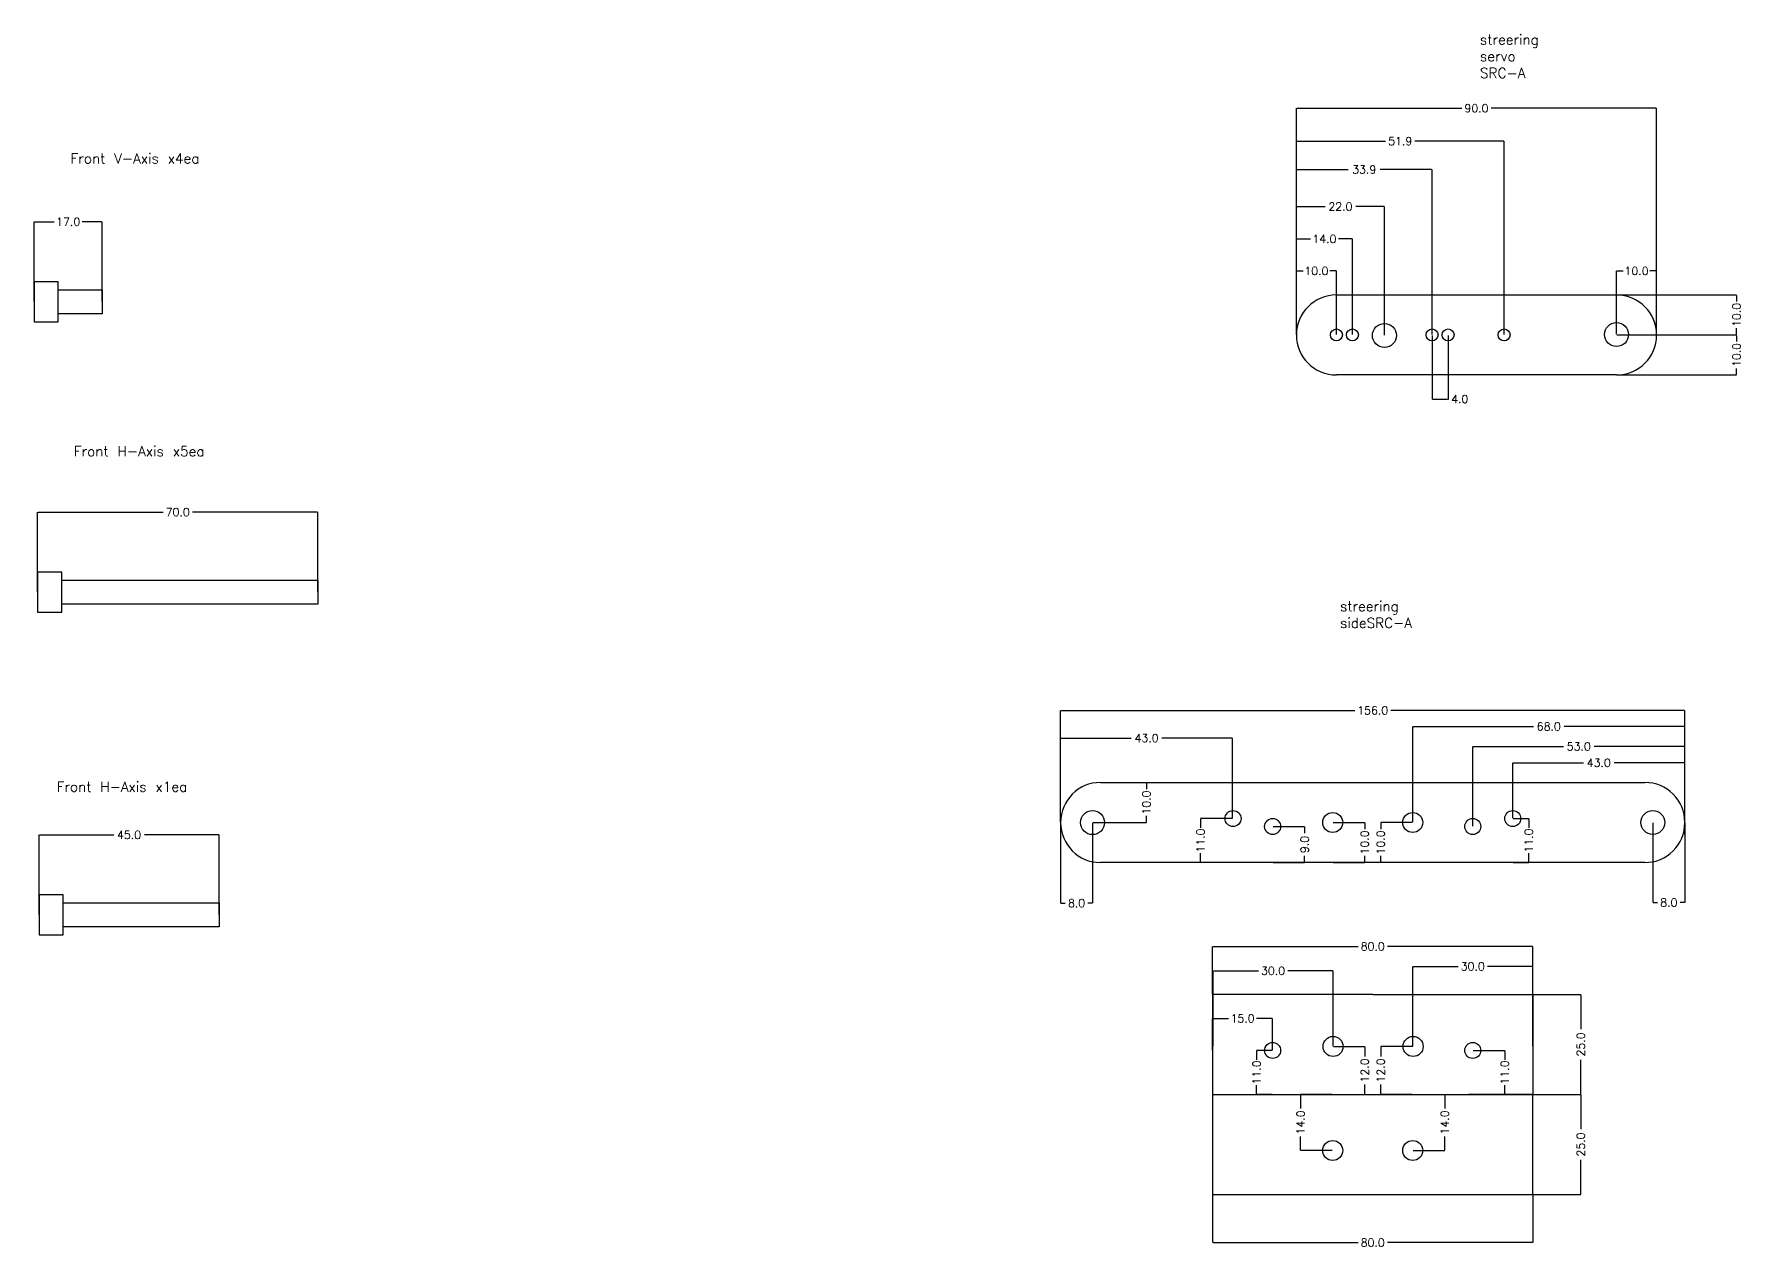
# Model space of a CAD drawing. Header units: millimetres. Extents: x -530 to 204, y -33 to 514.
# Drawn here: x -530.1 to -103.4, y 210.6 to 513.8 of the extents above; entities that cross this region are included whole.
import ezdxf

# ---------------------------------------------------------------- set-up
doc = ezdxf.new("R2010")
doc.units = ezdxf.units.MM
doc.layers.add('DIMENSION', color=3, linetype='Continuous', lineweight=25)
doc.styles.get("Standard").update_dxf_attribs({"font": 'txt.shx'})
doc.dimstyles.get("Standard").update_dxf_attribs({"dimscale": 100, "dimtxt": 2, "dimasz": 0.1, "dimexe": 0, "dimexo": 0.1, "dimgap": 1, "dimtad": 0, "dimtoh": 1, "dimdec": 1, "dimzin": 0, "dimdsep": 46, "dimtxsty": 'Standard', "dimcen": 2.5, "dimdle": 0.1, "dimclrt": 2, "dimadec": 0, "dimazin": 0, "dimtfac": 1, "dimtdec": 4, "dimtofl": 0, "dimtmove": 0, "dimatfit": 3, "dimfxl": 1, "dimtolj": 1, "dimtzin": 0, "dimarcsym": 0})

# ---------------------------------------------------------------- blocks, each defined once
blk = doc.blocks.new('*D63')
at = {"layer": 'Defpoints', "color": 0}
for p in [(-117.61, 344.85), (-273.61, 316.85), (-117.61, 316.85)]:
    blk.add_point(p, dxfattribs=at)
at = {"layer": 'DIMENSION', "color": 0, "lineweight": -2}
for p, q in [((-273.61, 316.95), (-273.61, 344.85)), ((-273.51, 344.85), (-200.11, 344.85)), ((-117.71, 344.85), (-191.11, 344.85)), ((-117.61, 316.95), (-117.61, 344.85))]:
    blk.add_line(p, q, dxfattribs=at)
at = {"layer": 'DIMENSION', "color": 0}
for points in [[(-273.51, 344.86), (-273.51, 344.83), (-273.61, 344.85)], [(-117.71, 344.83), (-117.71, 344.86), (-117.61, 344.85)]]:
    blk.add_solid(points, dxfattribs=at)
at = {"layer": 'DIMENSION', "color": 2, "insert": (-195.61, 344.85), "char_height": 2, "attachment_point": 5}
blk.add_mtext('\\A1;156.0', dxfattribs=at)
blk = doc.blocks.new('*D67')
at = {"layer": 'Defpoints', "color": 0}
for p in [(-205.61, 316.85), (-205.61, 306.85), (-197.61, 306.85)]:
    blk.add_point(p, dxfattribs=at)
at = {"layer": 'DIMENSION', "color": 0, "lineweight": -2}
for p, q in [((-205.51, 316.85), (-197.61, 316.85)), ((-197.61, 316.75), (-197.61, 315.18)), ((-197.61, 306.95), (-197.61, 308.51)), ((-205.51, 306.85), (-197.61, 306.85))]:
    blk.add_line(p, q, dxfattribs=at)
at = {"layer": 'DIMENSION', "color": 0}
for points in [[(-197.59, 316.75), (-197.62, 316.75), (-197.61, 316.85)], [(-197.62, 306.95), (-197.59, 306.95), (-197.61, 306.85)]]:
    blk.add_solid(points, dxfattribs=at)
at = {"layer": 'DIMENSION', "color": 2, "insert": (-197.61, 311.85), "char_height": 2, "attachment_point": 5, "rotation": 90}
blk.add_mtext('\\A1;10.0', dxfattribs=at)
blk = doc.blocks.new('*D70')
at = {"layer": 'Defpoints', "color": 0}
for p in [(-185.61, 316.85), (-193.61, 306.85), (-185.61, 306.85)]:
    blk.add_point(p, dxfattribs=at)
at = {"layer": 'DIMENSION', "color": 0, "lineweight": -2}
for p, q in [((-185.71, 316.85), (-193.61, 316.85)), ((-193.61, 316.75), (-193.61, 315.18)), ((-193.61, 306.95), (-193.61, 308.51)), ((-185.71, 306.85), (-193.61, 306.85))]:
    blk.add_line(p, q, dxfattribs=at)
at = {"layer": 'DIMENSION', "color": 0}
for points in [[(-193.59, 316.75), (-193.62, 316.75), (-193.61, 316.85)], [(-193.62, 306.95), (-193.59, 306.95), (-193.61, 306.85)]]:
    blk.add_solid(points, dxfattribs=at)
at = {"layer": 'DIMENSION', "color": 2, "insert": (-193.61, 311.85), "char_height": 2, "attachment_point": 5, "rotation": 90}
blk.add_mtext('\\A1;10.0', dxfattribs=at)
blk = doc.blocks.new('*D73')
at = {"layer": 'Defpoints', "color": 0}
for p in [(-220.61, 315.85), (-220.61, 306.85), (-212.61, 306.85)]:
    blk.add_point(p, dxfattribs=at)
at = {"layer": 'DIMENSION', "color": 0, "lineweight": -2}
for p, q in [((-220.51, 315.85), (-212.61, 315.85)), ((-212.61, 315.75), (-212.61, 314.18)), ((-212.61, 306.95), (-212.61, 308.51)), ((-220.51, 306.85), (-212.61, 306.85))]:
    blk.add_line(p, q, dxfattribs=at)
at = {"layer": 'DIMENSION', "color": 0}
for points in [[(-212.59, 315.75), (-212.62, 315.75), (-212.61, 315.85)], [(-212.62, 306.95), (-212.59, 306.95), (-212.61, 306.85)]]:
    blk.add_solid(points, dxfattribs=at)
at = {"layer": 'DIMENSION', "color": 2, "insert": (-212.61, 311.35), "char_height": 2, "attachment_point": 5, "rotation": 90}
blk.add_mtext('\\A1;9.0', dxfattribs=at)
blk = doc.blocks.new('*D76')
at = {"layer": 'Defpoints', "color": 0}
for p in [(-230.51, 317.84), (-238.61, 306.85), (-230.61, 306.85)]:
    blk.add_point(p, dxfattribs=at)
at = {"layer": 'DIMENSION', "color": 0, "lineweight": -2}
for p, q in [((-230.61, 317.84), (-238.61, 317.84)), ((-238.61, 317.74), (-238.61, 315.51)), ((-238.61, 306.95), (-238.61, 309.17)), ((-230.71, 306.85), (-238.61, 306.85))]:
    blk.add_line(p, q, dxfattribs=at)
at = {"layer": 'DIMENSION', "color": 0}
for points in [[(-238.59, 317.74), (-238.62, 317.74), (-238.61, 317.84)], [(-238.62, 306.95), (-238.59, 306.95), (-238.61, 306.85)]]:
    blk.add_solid(points, dxfattribs=at)
at = {"layer": 'DIMENSION', "color": 2, "insert": (-238.61, 312.34), "char_height": 2, "attachment_point": 5, "rotation": 90}
blk.add_mtext('\\A1;11.0', dxfattribs=at)
blk = doc.blocks.new('*D79')
at = {"layer": 'Defpoints', "color": 0}
for p in [(-273.61, 316.7), (-265.61, 316.82), (-273.61, 296.7)]:
    blk.add_point(p, dxfattribs=at)
at = {"layer": 'DIMENSION', "color": 0, "lineweight": -2}
for p, q in [((-273.61, 316.6), (-273.61, 296.7)), ((-265.61, 316.72), (-265.61, 296.7)), ((-273.51, 296.7), (-272.44, 296.7)), ((-265.71, 296.7), (-266.77, 296.7))]:
    blk.add_line(p, q, dxfattribs=at)
at = {"layer": 'DIMENSION', "color": 0}
for points in [[(-273.51, 296.72), (-273.51, 296.69), (-273.61, 296.7)], [(-265.71, 296.69), (-265.71, 296.72), (-265.61, 296.7)]]:
    blk.add_solid(points, dxfattribs=at)
at = {"layer": 'DIMENSION', "color": 2, "insert": (-269.61, 296.7), "char_height": 2, "attachment_point": 5}
blk.add_mtext('\\A1;8.0', dxfattribs=at)
blk = doc.blocks.new('*D80')
at = {"layer": 'Defpoints', "color": 0}
for p in [(-256.14, 326.85), (-252.14, 326.85), (-265.61, 316.82)]:
    blk.add_point(p, dxfattribs=at)
at = {"layer": 'DIMENSION', "color": 0, "lineweight": -2}
for p, q in [((-256.04, 326.85), (-252.14, 326.85)), ((-252.14, 326.75), (-252.14, 325.17)), ((-265.51, 316.82), (-252.14, 316.82)), ((-252.14, 316.92), (-252.14, 318.5))]:
    blk.add_line(p, q, dxfattribs=at)
at = {"layer": 'DIMENSION', "color": 0}
for points in [[(-252.12, 326.75), (-252.15, 326.75), (-252.14, 326.85)], [(-252.15, 316.92), (-252.12, 316.92), (-252.14, 316.82)]]:
    blk.add_solid(points, dxfattribs=at)
at = {"layer": 'DIMENSION', "color": 2, "insert": (-252.14, 321.83), "char_height": 2, "attachment_point": 5, "rotation": 90}
blk.add_mtext('\\A1;10.0', dxfattribs=at)
blk = doc.blocks.new('*D83')
at = {"layer": 'Defpoints', "color": 0}
for p in [(-273.61, 337.94), (-273.61, 317.94), (-230.61, 317.84)]:
    blk.add_point(p, dxfattribs=at)
at = {"layer": 'DIMENSION', "color": 0, "lineweight": -2}
for p, q in [((-273.61, 318.04), (-273.61, 337.94)), ((-273.51, 337.94), (-255.94, 337.94)), ((-230.71, 337.94), (-248.27, 337.94)), ((-230.61, 317.94), (-230.61, 337.94))]:
    blk.add_line(p, q, dxfattribs=at)
at = {"layer": 'DIMENSION', "color": 0}
for points in [[(-273.51, 337.95), (-273.51, 337.92), (-273.61, 337.94)], [(-230.71, 337.92), (-230.71, 337.95), (-230.61, 337.94)]]:
    blk.add_solid(points, dxfattribs=at)
at = {"layer": 'DIMENSION', "color": 2, "insert": (-252.11, 337.94), "char_height": 2, "attachment_point": 5}
blk.add_mtext('\\A1;43.0', dxfattribs=at)
blk = doc.blocks.new('*D86')
at = {"layer": 'Defpoints', "color": 0}
for p in [(-185.51, 260.89), (-193.61, 248.89), (-185.61, 248.89)]:
    blk.add_point(p, dxfattribs=at)
at = {"layer": 'DIMENSION', "color": 0, "lineweight": -2}
for p, q in [((-185.61, 260.89), (-193.61, 260.89)), ((-193.61, 260.79), (-193.61, 258.39)), ((-193.61, 248.99), (-193.61, 251.39)), ((-185.71, 248.89), (-193.61, 248.89))]:
    blk.add_line(p, q, dxfattribs=at)
at = {"layer": 'DIMENSION', "color": 0}
for points in [[(-193.59, 260.79), (-193.62, 260.79), (-193.61, 260.89)], [(-193.62, 248.99), (-193.59, 248.99), (-193.61, 248.89)]]:
    blk.add_solid(points, dxfattribs=at)
at = {"layer": 'DIMENSION', "color": 2, "insert": (-193.61, 254.89), "char_height": 2, "attachment_point": 5, "rotation": 90}
blk.add_mtext('\\A1;12.0', dxfattribs=at)
blk = doc.blocks.new('*D89')
at = {"layer": 'Defpoints', "color": 0}
for p in [(-205.51, 260.89), (-205.61, 248.89), (-197.61, 248.89)]:
    blk.add_point(p, dxfattribs=at)
at = {"layer": 'DIMENSION', "color": 0, "lineweight": -2}
for p, q in [((-205.41, 260.89), (-197.61, 260.89)), ((-197.61, 260.79), (-197.61, 258.39)), ((-205.51, 248.89), (-197.61, 248.89)), ((-197.61, 248.99), (-197.61, 251.39))]:
    blk.add_line(p, q, dxfattribs=at)
at = {"layer": 'DIMENSION', "color": 0}
for points in [[(-197.59, 260.79), (-197.62, 260.79), (-197.61, 260.89)], [(-197.62, 248.99), (-197.59, 248.99), (-197.61, 248.89)]]:
    blk.add_solid(points, dxfattribs=at)
at = {"layer": 'DIMENSION', "color": 2, "insert": (-197.61, 254.89), "char_height": 2, "attachment_point": 5, "rotation": 90}
blk.add_mtext('\\A1;12.0', dxfattribs=at)
blk = doc.blocks.new('*D92')
at = {"layer": 'Defpoints', "color": 0}
for p in [(-220.61, 259.89), (-224.61, 248.89), (-220.61, 248.89)]:
    blk.add_point(p, dxfattribs=at)
at = {"layer": 'DIMENSION', "color": 0, "lineweight": -2}
for p, q in [((-220.71, 259.89), (-224.61, 259.89)), ((-224.61, 259.79), (-224.61, 257.55)), ((-224.61, 248.99), (-224.61, 251.22)), ((-220.71, 248.89), (-224.61, 248.89))]:
    blk.add_line(p, q, dxfattribs=at)
at = {"layer": 'DIMENSION', "color": 0}
for points in [[(-224.59, 259.79), (-224.62, 259.79), (-224.61, 259.89)], [(-224.62, 248.99), (-224.59, 248.99), (-224.61, 248.89)]]:
    blk.add_solid(points, dxfattribs=at)
at = {"layer": 'DIMENSION', "color": 2, "insert": (-224.61, 254.39), "char_height": 2, "attachment_point": 5, "rotation": 90}
blk.add_mtext('\\A1;11.0', dxfattribs=at)
blk = doc.blocks.new('*D102')
at = {"layer": 'Defpoints', "color": 0}
for p in [(-170.61, 259.89), (-170.61, 248.89), (-162.61, 248.89)]:
    blk.add_point(p, dxfattribs=at)
at = {"layer": 'DIMENSION', "color": 0, "lineweight": -2}
for p, q in [((-170.51, 259.89), (-162.61, 259.89)), ((-162.61, 259.79), (-162.61, 257.55)), ((-170.51, 248.89), (-162.61, 248.89)), ((-162.61, 248.99), (-162.61, 251.22))]:
    blk.add_line(p, q, dxfattribs=at)
at = {"layer": 'DIMENSION', "color": 0}
for points in [[(-162.59, 259.79), (-162.62, 259.79), (-162.61, 259.89)], [(-162.62, 248.99), (-162.59, 248.99), (-162.61, 248.89)]]:
    blk.add_solid(points, dxfattribs=at)
at = {"layer": 'DIMENSION', "color": 2, "insert": (-162.61, 254.39), "char_height": 2, "attachment_point": 5, "rotation": 90}
blk.add_mtext('\\A1;11.0', dxfattribs=at)
blk = doc.blocks.new('*D105')
at = {"layer": 'Defpoints', "color": 0}
for p in [(-185.61, 248.89), (-177.61, 248.89), (-185.61, 234.89)]:
    blk.add_point(p, dxfattribs=at)
at = {"layer": 'DIMENSION', "color": 0, "lineweight": -2}
for p, q in [((-185.51, 248.89), (-177.61, 248.89)), ((-177.61, 248.79), (-177.61, 245.39)), ((-185.51, 234.89), (-177.61, 234.89)), ((-177.61, 234.99), (-177.61, 238.39))]:
    blk.add_line(p, q, dxfattribs=at)
at = {"layer": 'DIMENSION', "color": 0}
for points in [[(-177.59, 248.79), (-177.62, 248.79), (-177.61, 248.89)], [(-177.62, 234.99), (-177.59, 234.99), (-177.61, 234.89)]]:
    blk.add_solid(points, dxfattribs=at)
at = {"layer": 'DIMENSION', "color": 2, "insert": (-177.61, 241.89), "char_height": 2, "attachment_point": 5, "rotation": 90}
blk.add_mtext('\\A1;14.0', dxfattribs=at)
blk = doc.blocks.new('*D108')
at = {"layer": 'Defpoints', "color": 0}
for p in [(-213.61, 248.89), (-205.61, 248.89), (-205.61, 234.89)]:
    blk.add_point(p, dxfattribs=at)
at = {"layer": 'DIMENSION', "color": 0, "lineweight": -2}
for p, q in [((-205.71, 248.89), (-213.61, 248.89)), ((-213.61, 248.79), (-213.61, 245.39)), ((-213.61, 234.99), (-213.61, 238.39)), ((-205.71, 234.89), (-213.61, 234.89))]:
    blk.add_line(p, q, dxfattribs=at)
at = {"layer": 'DIMENSION', "color": 0}
for points in [[(-213.59, 248.79), (-213.62, 248.79), (-213.61, 248.89)], [(-213.62, 234.99), (-213.59, 234.99), (-213.61, 234.89)]]:
    blk.add_solid(points, dxfattribs=at)
at = {"layer": 'DIMENSION', "color": 2, "insert": (-213.61, 241.89), "char_height": 2, "attachment_point": 5, "rotation": 90}
blk.add_mtext('\\A1;14.0', dxfattribs=at)
blk = doc.blocks.new('*D111')
at = {"layer": 'Defpoints', "color": 0}
for p in [(-155.61, 273.89), (-143.61, 273.89), (-155.61, 248.89)]:
    blk.add_point(p, dxfattribs=at)
at = {"layer": 'DIMENSION', "color": 0, "lineweight": -2}
for p, q in [((-155.51, 273.89), (-143.61, 273.89)), ((-143.61, 273.79), (-143.61, 265.22)), ((-143.61, 248.99), (-143.61, 257.55)), ((-155.51, 248.89), (-143.61, 248.89))]:
    blk.add_line(p, q, dxfattribs=at)
at = {"layer": 'DIMENSION', "color": 0}
for points in [[(-143.59, 273.79), (-143.62, 273.79), (-143.61, 273.89)], [(-143.62, 248.99), (-143.59, 248.99), (-143.61, 248.89)]]:
    blk.add_solid(points, dxfattribs=at)
at = {"layer": 'DIMENSION', "color": 2, "insert": (-143.61, 261.39), "char_height": 2, "attachment_point": 5, "rotation": 90}
blk.add_mtext('\\A1;25.0', dxfattribs=at)
blk = doc.blocks.new('*D114')
at = {"layer": 'Defpoints', "color": 0}
for p in [(-155.61, 285.89), (-235.61, 273.89), (-155.61, 273.89)]:
    blk.add_point(p, dxfattribs=at)
at = {"layer": 'DIMENSION', "color": 0, "lineweight": -2}
for p, q in [((-235.61, 273.99), (-235.61, 285.89)), ((-235.51, 285.89), (-199.27, 285.89)), ((-155.71, 285.89), (-191.94, 285.89)), ((-155.61, 273.99), (-155.61, 285.89))]:
    blk.add_line(p, q, dxfattribs=at)
at = {"layer": 'DIMENSION', "color": 0}
for points in [[(-235.51, 285.9), (-235.51, 285.87), (-235.61, 285.89)], [(-155.71, 285.87), (-155.71, 285.9), (-155.61, 285.89)]]:
    blk.add_solid(points, dxfattribs=at)
at = {"layer": 'DIMENSION', "color": 2, "insert": (-195.61, 285.89), "char_height": 2, "attachment_point": 5}
blk.add_mtext('\\A1;80.0', dxfattribs=at)
blk = doc.blocks.new('*D117')
at = {"layer": 'Defpoints', "color": 0}
for p in [(-155.61, 248.89), (-155.61, 223.89), (-143.61, 223.89)]:
    blk.add_point(p, dxfattribs=at)
at = {"layer": 'DIMENSION', "color": 0, "lineweight": -2}
for p, q in [((-155.51, 248.89), (-143.61, 248.89)), ((-143.61, 248.79), (-143.61, 240.22)), ((-143.61, 223.99), (-143.61, 232.55)), ((-155.51, 223.89), (-143.61, 223.89))]:
    blk.add_line(p, q, dxfattribs=at)
at = {"layer": 'DIMENSION', "color": 0}
for points in [[(-143.59, 248.79), (-143.62, 248.79), (-143.61, 248.89)], [(-143.62, 223.99), (-143.59, 223.99), (-143.61, 223.89)]]:
    blk.add_solid(points, dxfattribs=at)
at = {"layer": 'DIMENSION', "color": 2, "insert": (-143.61, 236.39), "char_height": 2, "attachment_point": 5, "rotation": 90}
blk.add_mtext('\\A1;25.0', dxfattribs=at)
blk = doc.blocks.new('*D120')
at = {"layer": 'Defpoints', "color": 0}
for p in [(-235.61, 223.89), (-155.61, 223.89), (-235.61, 211.89)]:
    blk.add_point(p, dxfattribs=at)
at = {"layer": 'DIMENSION', "color": 0, "lineweight": -2}
for p, q in [((-235.61, 223.79), (-235.61, 211.89)), ((-155.61, 223.79), (-155.61, 211.89)), ((-235.51, 211.89), (-199.27, 211.89)), ((-155.71, 211.89), (-191.94, 211.89))]:
    blk.add_line(p, q, dxfattribs=at)
at = {"layer": 'DIMENSION', "color": 0}
for points in [[(-235.51, 211.9), (-235.51, 211.87), (-235.61, 211.89)], [(-155.71, 211.87), (-155.71, 211.9), (-155.61, 211.89)]]:
    blk.add_solid(points, dxfattribs=at)
at = {"layer": 'DIMENSION', "color": 2, "insert": (-195.61, 211.89), "char_height": 2, "attachment_point": 5}
blk.add_mtext('\\A1;80.0', dxfattribs=at)
blk = doc.blocks.new('*D126')
at = {"layer": 'Defpoints', "color": 0}
for p in [(-235.61, 267.89), (-235.61, 259.89), (-220.61, 259.89)]:
    blk.add_point(p, dxfattribs=at)
at = {"layer": 'DIMENSION', "color": 0, "lineweight": -2}
for p, q in [((-235.61, 259.99), (-235.61, 267.89)), ((-235.51, 267.89), (-231.61, 267.89)), ((-220.71, 267.89), (-224.61, 267.89)), ((-220.61, 259.99), (-220.61, 267.89))]:
    blk.add_line(p, q, dxfattribs=at)
at = {"layer": 'DIMENSION', "color": 0}
for points in [[(-235.51, 267.9), (-235.51, 267.87), (-235.61, 267.89)], [(-220.71, 267.87), (-220.71, 267.9), (-220.61, 267.89)]]:
    blk.add_solid(points, dxfattribs=at)
at = {"layer": 'DIMENSION', "color": 2, "insert": (-228.11, 267.89), "char_height": 2, "attachment_point": 5}
blk.add_mtext('\\A1;15.0', dxfattribs=at)
blk = doc.blocks.new('*D131')
at = {"layer": 'Defpoints', "color": 0}
for p in [(-235.51, 279.79), (-235.51, 260.89), (-205.51, 260.89)]:
    blk.add_point(p, dxfattribs=at)
at = {"layer": 'DIMENSION', "color": 0, "lineweight": -2}
for p, q in [((-235.51, 260.99), (-235.51, 279.79)), ((-235.41, 279.79), (-224.17, 279.79)), ((-205.61, 279.79), (-216.84, 279.79)), ((-205.51, 260.99), (-205.51, 279.79))]:
    blk.add_line(p, q, dxfattribs=at)
at = {"layer": 'DIMENSION', "color": 0}
for points in [[(-235.41, 279.81), (-235.41, 279.77), (-235.51, 279.79)], [(-205.61, 279.77), (-205.61, 279.81), (-205.51, 279.79)]]:
    blk.add_solid(points, dxfattribs=at)
at = {"layer": 'DIMENSION', "color": 2, "insert": (-220.51, 279.79), "char_height": 2, "attachment_point": 5}
blk.add_mtext('\\A1;30.0', dxfattribs=at)
blk = doc.blocks.new('*D135')
at = {"layer": 'Defpoints', "color": 0}
for p in [(-125.61, 316.85), (-117.61, 316.85), (-117.61, 296.85)]:
    blk.add_point(p, dxfattribs=at)
at = {"layer": 'DIMENSION', "color": 0, "lineweight": -2}
for p, q in [((-125.61, 316.75), (-125.61, 296.85)), ((-117.61, 316.75), (-117.61, 296.85)), ((-125.51, 296.85), (-124.44, 296.85)), ((-117.71, 296.85), (-118.77, 296.85))]:
    blk.add_line(p, q, dxfattribs=at)
at = {"layer": 'DIMENSION', "color": 0}
for points in [[(-125.51, 296.86), (-125.51, 296.83), (-125.61, 296.85)], [(-117.71, 296.83), (-117.71, 296.86), (-117.61, 296.85)]]:
    blk.add_solid(points, dxfattribs=at)
at = {"layer": 'DIMENSION', "color": 2, "insert": (-121.61, 296.85), "char_height": 2, "attachment_point": 5}
blk.add_mtext('\\A1;8.0', dxfattribs=at)
blk = doc.blocks.new('*D138')
at = {"layer": 'Defpoints', "color": 0}
for p in [(-155.61, 280.89), (-185.61, 260.89), (-155.61, 260.89)]:
    blk.add_point(p, dxfattribs=at)
at = {"layer": 'DIMENSION', "color": 0, "lineweight": -2}
for p, q in [((-185.61, 260.99), (-185.61, 280.89)), ((-185.51, 280.89), (-174.27, 280.89)), ((-155.71, 280.89), (-166.94, 280.89)), ((-155.61, 260.99), (-155.61, 280.89))]:
    blk.add_line(p, q, dxfattribs=at)
at = {"layer": 'DIMENSION', "color": 0}
for points in [[(-185.51, 280.9), (-185.51, 280.87), (-185.61, 280.89)], [(-155.71, 280.87), (-155.71, 280.9), (-155.61, 280.89)]]:
    blk.add_solid(points, dxfattribs=at)
at = {"layer": 'DIMENSION', "color": 2, "insert": (-170.61, 280.89), "char_height": 2, "attachment_point": 5}
blk.add_mtext('\\A1;30.0', dxfattribs=at)
blk = doc.blocks.new('*D141')
at = {"layer": 'Defpoints', "color": 0}
for p in [(-160.61, 317.84), (-160.61, 306.85), (-156.61, 306.85)]:
    blk.add_point(p, dxfattribs=at)
at = {"layer": 'DIMENSION', "color": 0, "lineweight": -2}
for p, q in [((-160.51, 317.84), (-156.61, 317.84)), ((-156.61, 317.74), (-156.61, 315.51)), ((-156.61, 306.95), (-156.61, 309.17)), ((-160.51, 306.85), (-156.61, 306.85))]:
    blk.add_line(p, q, dxfattribs=at)
at = {"layer": 'DIMENSION', "color": 0}
for points in [[(-156.59, 317.74), (-156.62, 317.74), (-156.61, 317.84)], [(-156.62, 306.95), (-156.59, 306.95), (-156.61, 306.85)]]:
    blk.add_solid(points, dxfattribs=at)
at = {"layer": 'DIMENSION', "color": 2, "insert": (-156.61, 312.34), "char_height": 2, "attachment_point": 5, "rotation": 90}
blk.add_mtext('\\A1;11.0', dxfattribs=at)
blk = doc.blocks.new('*D178')
at = {"layer": 'Defpoints', "color": 0}
for p in [(-117.61, 331.77), (-160.61, 317.84), (-117.61, 317.84)]:
    blk.add_point(p, dxfattribs=at)
at = {"layer": 'DIMENSION', "color": 0, "lineweight": -2}
for p, q in [((-160.61, 317.94), (-160.61, 331.77)), ((-160.51, 331.77), (-142.94, 331.77)), ((-117.71, 331.77), (-135.27, 331.77)), ((-117.61, 317.94), (-117.61, 331.77))]:
    blk.add_line(p, q, dxfattribs=at)
at = {"layer": 'DIMENSION', "color": 0}
for points in [[(-160.51, 331.78), (-160.51, 331.75), (-160.61, 331.77)], [(-117.71, 331.75), (-117.71, 331.78), (-117.61, 331.77)]]:
    blk.add_solid(points, dxfattribs=at)
at = {"layer": 'DIMENSION', "color": 2, "insert": (-139.11, 331.77), "char_height": 2, "attachment_point": 5}
blk.add_mtext('\\A1;43.0', dxfattribs=at)
blk = doc.blocks.new('*D180')
at = {"layer": 'Defpoints', "color": 0}
for p in [(-117.61, 335.85), (-170.61, 315.85), (-117.61, 313.74)]:
    blk.add_point(p, dxfattribs=at)
at = {"layer": 'DIMENSION', "color": 0, "lineweight": -2}
for p, q in [((-170.61, 315.95), (-170.61, 335.85)), ((-170.51, 335.85), (-147.94, 335.85)), ((-117.71, 335.85), (-140.27, 335.85)), ((-117.61, 313.84), (-117.61, 335.85))]:
    blk.add_line(p, q, dxfattribs=at)
at = {"layer": 'DIMENSION', "color": 0}
for points in [[(-170.51, 335.86), (-170.51, 335.83), (-170.61, 335.85)], [(-117.71, 335.83), (-117.71, 335.86), (-117.61, 335.85)]]:
    blk.add_solid(points, dxfattribs=at)
at = {"layer": 'DIMENSION', "color": 2, "insert": (-144.11, 335.85), "char_height": 2, "attachment_point": 5}
blk.add_mtext('\\A1;53.0', dxfattribs=at)
blk = doc.blocks.new('*D185')
at = {"layer": 'Defpoints', "color": 0}
for p in [(-117.61, 340.85), (-185.61, 316.85), (-117.61, 316.85)]:
    blk.add_point(p, dxfattribs=at)
at = {"layer": 'DIMENSION', "color": 0, "lineweight": -2}
for p, q in [((-185.61, 316.95), (-185.61, 340.85)), ((-185.51, 340.85), (-155.44, 340.85)), ((-117.71, 340.85), (-147.77, 340.85)), ((-117.61, 316.95), (-117.61, 340.85))]:
    blk.add_line(p, q, dxfattribs=at)
at = {"layer": 'DIMENSION', "color": 0}
for points in [[(-185.51, 340.86), (-185.51, 340.83), (-185.61, 340.85)], [(-117.71, 340.83), (-117.71, 340.86), (-117.61, 340.85)]]:
    blk.add_solid(points, dxfattribs=at)
at = {"layer": 'DIMENSION', "color": 2, "insert": (-151.61, 340.85), "char_height": 2, "attachment_point": 5}
blk.add_mtext('\\A1;68.0', dxfattribs=at)
blk = doc.blocks.new('*D202')
at = {"layer": 'Defpoints', "color": 0}
for p in [(-204.68, 454.66), (-214.68, 438.66), (-204.68, 438.66)]:
    blk.add_point(p, dxfattribs=at)
at = {"layer": 'DIMENSION', "color": 0, "lineweight": -2}
for p, q in [((-214.68, 438.76), (-214.68, 454.66)), ((-214.58, 454.66), (-213.02, 454.66)), ((-204.78, 454.66), (-206.35, 454.66)), ((-204.68, 438.76), (-204.68, 454.66))]:
    blk.add_line(p, q, dxfattribs=at)
at = {"layer": 'DIMENSION', "color": 0}
for points in [[(-214.58, 454.67), (-214.58, 454.64), (-214.68, 454.66)], [(-204.78, 454.64), (-204.78, 454.67), (-204.68, 454.66)]]:
    blk.add_solid(points, dxfattribs=at)
at = {"layer": 'DIMENSION', "color": 2, "insert": (-209.68, 454.66), "char_height": 2, "attachment_point": 5}
blk.add_mtext('\\A1;10.0', dxfattribs=at)
blk = doc.blocks.new('*D205')
at = {"layer": 'Defpoints', "color": 0}
for p in [(-200.68, 462.66), (-214.68, 438.66), (-200.68, 438.66)]:
    blk.add_point(p, dxfattribs=at)
at = {"layer": 'DIMENSION', "color": 0, "lineweight": -2}
for p, q in [((-214.68, 438.76), (-214.68, 462.66)), ((-214.58, 462.66), (-211.18, 462.66)), ((-200.78, 462.66), (-204.18, 462.66)), ((-200.68, 438.76), (-200.68, 462.66))]:
    blk.add_line(p, q, dxfattribs=at)
at = {"layer": 'DIMENSION', "color": 0}
for points in [[(-214.58, 462.67), (-214.58, 462.64), (-214.68, 462.66)], [(-200.78, 462.64), (-200.78, 462.67), (-200.68, 462.66)]]:
    blk.add_solid(points, dxfattribs=at)
at = {"layer": 'DIMENSION', "color": 2, "insert": (-207.68, 462.66), "char_height": 2, "attachment_point": 5}
blk.add_mtext('\\A1;14.0', dxfattribs=at)
blk = doc.blocks.new('*D208')
at = {"layer": 'Defpoints', "color": 0}
for p in [(-134.68, 454.66), (-134.68, 438.76), (-124.68, 438.66)]:
    blk.add_point(p, dxfattribs=at)
at = {"layer": 'DIMENSION', "color": 0, "lineweight": -2}
for p, q in [((-134.68, 438.86), (-134.68, 454.66)), ((-134.58, 454.66), (-133.02, 454.66)), ((-124.78, 454.66), (-126.35, 454.66)), ((-124.68, 438.76), (-124.68, 454.66))]:
    blk.add_line(p, q, dxfattribs=at)
at = {"layer": 'DIMENSION', "color": 0}
for points in [[(-134.58, 454.67), (-134.58, 454.64), (-134.68, 454.66)], [(-124.78, 454.64), (-124.78, 454.67), (-124.68, 454.66)]]:
    blk.add_solid(points, dxfattribs=at)
at = {"layer": 'DIMENSION', "color": 2, "insert": (-129.68, 454.66), "char_height": 2, "attachment_point": 5}
blk.add_mtext('\\A1;10.0', dxfattribs=at)
blk = doc.blocks.new('*D211')
at = {"layer": 'Defpoints', "color": 0}
for p in [(-214.68, 495.31), (-214.68, 438.66), (-124.68, 438.66)]:
    blk.add_point(p, dxfattribs=at)
at = {"layer": 'DIMENSION', "color": 0, "lineweight": -2}
for p, q in [((-214.68, 438.76), (-214.68, 495.31)), ((-214.58, 495.31), (-173.35, 495.31)), ((-124.78, 495.31), (-166.02, 495.31)), ((-124.68, 438.76), (-124.68, 495.31))]:
    blk.add_line(p, q, dxfattribs=at)
at = {"layer": 'DIMENSION', "color": 0}
for points in [[(-214.58, 495.32), (-214.58, 495.29), (-214.68, 495.31)], [(-124.78, 495.29), (-124.78, 495.32), (-124.68, 495.31)]]:
    blk.add_solid(points, dxfattribs=at)
at = {"layer": 'DIMENSION', "color": 2, "insert": (-169.68, 495.31), "char_height": 2, "attachment_point": 5}
blk.add_mtext('\\A1;90.0', dxfattribs=at)
blk = doc.blocks.new('*D214')
at = {"layer": 'Defpoints', "color": 0}
for p in [(-162.78, 487.09), (-214.68, 438.66), (-162.78, 438.66)]:
    blk.add_point(p, dxfattribs=at)
at = {"layer": 'DIMENSION', "color": 0, "lineweight": -2}
for p, q in [((-214.68, 438.76), (-214.68, 487.09)), ((-214.58, 487.09), (-192.4, 487.09)), ((-162.88, 487.09), (-185.07, 487.09)), ((-162.78, 438.76), (-162.78, 487.09))]:
    blk.add_line(p, q, dxfattribs=at)
at = {"layer": 'DIMENSION', "color": 0}
for points in [[(-214.58, 487.11), (-214.58, 487.08), (-214.68, 487.09)], [(-162.88, 487.08), (-162.88, 487.11), (-162.78, 487.09)]]:
    blk.add_solid(points, dxfattribs=at)
at = {"layer": 'DIMENSION', "color": 2, "insert": (-188.73, 487.09), "char_height": 2, "attachment_point": 5}
blk.add_mtext('\\A1;51.9', dxfattribs=at)
blk = doc.blocks.new('*D217')
at = {"layer": 'Defpoints', "color": 0}
for p in [(-180.78, 479.98), (-214.68, 438.66), (-180.78, 438.66)]:
    blk.add_point(p, dxfattribs=at)
at = {"layer": 'DIMENSION', "color": 0, "lineweight": -2}
for p, q in [((-214.68, 438.76), (-214.68, 479.98)), ((-214.58, 479.98), (-201.73, 479.98)), ((-180.88, 479.98), (-193.73, 479.98)), ((-180.78, 438.76), (-180.78, 479.98))]:
    blk.add_line(p, q, dxfattribs=at)
at = {"layer": 'DIMENSION', "color": 0}
for points in [[(-214.58, 480), (-214.58, 479.96), (-214.68, 479.98)], [(-180.88, 479.96), (-180.88, 480), (-180.78, 479.98)]]:
    blk.add_solid(points, dxfattribs=at)
at = {"layer": 'DIMENSION', "color": 2, "insert": (-197.73, 479.98), "char_height": 2, "attachment_point": 5}
blk.add_mtext('\\A1;33.9', dxfattribs=at)
blk = doc.blocks.new('*D220')
at = {"layer": 'Defpoints', "color": 0}
for p in [(-180.78, 438.66), (-176.78, 438.66), (-176.78, 422.66)]:
    blk.add_point(p, dxfattribs=at)
at = {"layer": 'DIMENSION', "color": 0, "lineweight": -2}
for p, q in [((-180.78, 438.56), (-180.78, 422.66)), ((-176.78, 438.56), (-176.78, 422.66)), ((-180.68, 422.66), (-176.88, 422.66)), ((-176.78, 422.66), (-176.68, 422.66))]:
    blk.add_line(p, q, dxfattribs=at)
at = {"layer": 'DIMENSION', "color": 0}
for points in [[(-180.68, 422.67), (-180.68, 422.64), (-180.78, 422.66)], [(-176.88, 422.64), (-176.88, 422.67), (-176.78, 422.66)]]:
    blk.add_solid(points, dxfattribs=at)
at = {"layer": 'DIMENSION', "color": 2, "insert": (-173.85, 422.66), "char_height": 2, "attachment_point": 5}
blk.add_mtext('\\A1;4.0', dxfattribs=at)
blk = doc.blocks.new('*D225')
at = {"layer": 'Defpoints', "color": 0}
for p in [(-134.68, 448.66), (-104.68, 448.66), (-134.68, 438.66)]:
    blk.add_point(p, dxfattribs=at)
at = {"layer": 'DIMENSION', "color": 0, "lineweight": -2}
for p, q in [((-134.58, 448.66), (-104.68, 448.66)), ((-104.68, 448.56), (-104.68, 446.99)), ((-104.68, 438.76), (-104.68, 440.32)), ((-134.58, 438.66), (-104.68, 438.66))]:
    blk.add_line(p, q, dxfattribs=at)
at = {"layer": 'DIMENSION', "color": 0}
for points in [[(-104.67, 448.56), (-104.7, 448.56), (-104.68, 448.66)], [(-104.7, 438.76), (-104.67, 438.76), (-104.68, 438.66)]]:
    blk.add_solid(points, dxfattribs=at)
at = {"layer": 'DIMENSION', "color": 2, "insert": (-104.68, 443.66), "char_height": 2, "attachment_point": 5, "rotation": 90}
blk.add_mtext('\\A1;10.0', dxfattribs=at)
blk = doc.blocks.new('*D228')
at = {"layer": 'Defpoints', "color": 0}
for p in [(-134.68, 438.66), (-134.68, 428.66), (-104.68, 428.66)]:
    blk.add_point(p, dxfattribs=at)
at = {"layer": 'DIMENSION', "color": 0, "lineweight": -2}
for p, q in [((-134.58, 438.66), (-104.68, 438.66)), ((-104.68, 438.56), (-104.68, 436.99)), ((-134.58, 428.66), (-104.68, 428.66)), ((-104.68, 428.76), (-104.68, 430.32))]:
    blk.add_line(p, q, dxfattribs=at)
at = {"layer": 'DIMENSION', "color": 0}
for points in [[(-104.67, 438.56), (-104.7, 438.56), (-104.68, 438.66)], [(-104.7, 428.76), (-104.67, 428.76), (-104.68, 428.66)]]:
    blk.add_solid(points, dxfattribs=at)
at = {"layer": 'DIMENSION', "color": 2, "insert": (-104.68, 433.66), "char_height": 2, "attachment_point": 5, "rotation": 90}
blk.add_mtext('\\A1;10.0', dxfattribs=at)
blk = doc.blocks.new('*D235')
at = {"layer": 'Defpoints', "color": 0}
for p in [(-214.68, 470.75), (-214.68, 438.75), (-192.68, 438.54)]:
    blk.add_point(p, dxfattribs=at)
at = {"layer": 'DIMENSION', "color": 0, "lineweight": -2}
for p, q in [((-214.68, 438.85), (-214.68, 470.75)), ((-214.58, 470.75), (-207.52, 470.75)), ((-192.78, 470.75), (-199.85, 470.75)), ((-192.68, 438.64), (-192.68, 470.75))]:
    blk.add_line(p, q, dxfattribs=at)
at = {"layer": 'DIMENSION', "color": 0}
for points in [[(-214.58, 470.77), (-214.58, 470.74), (-214.68, 470.75)], [(-192.78, 470.74), (-192.78, 470.77), (-192.68, 470.75)]]:
    blk.add_solid(points, dxfattribs=at)
at = {"layer": 'DIMENSION', "color": 2, "insert": (-203.68, 470.75), "char_height": 2, "attachment_point": 5}
blk.add_mtext('\\A1;22.0', dxfattribs=at)
blk = doc.blocks.new('*D265')
at = {"layer": 'Defpoints', "color": 0}
for p in [(-513.08, 466.94), (-530.08, 446.94), (-513.08, 446.94)]:
    blk.add_point(p, dxfattribs=at)
at = {"layer": 'DIMENSION', "color": 0, "lineweight": -2}
for p, q in [((-530.08, 447.04), (-530.08, 466.94)), ((-529.98, 466.94), (-525.08, 466.94)), ((-513.18, 466.94), (-518.08, 466.94)), ((-513.08, 447.04), (-513.08, 466.94))]:
    blk.add_line(p, q, dxfattribs=at)
at = {"layer": 'DIMENSION', "color": 0}
for points in [[(-529.98, 466.95), (-529.98, 466.92), (-530.08, 466.94)], [(-513.18, 466.92), (-513.18, 466.95), (-513.08, 466.94)]]:
    blk.add_solid(points, dxfattribs=at)
at = {"layer": 'DIMENSION', "color": 2, "insert": (-521.58, 466.94), "char_height": 2, "attachment_point": 5}
blk.add_mtext('\\A1;17.0', dxfattribs=at)
blk = doc.blocks.new('*D266')
at = {"layer": 'Defpoints', "color": 0}
for p in [(-459.2, 394.4), (-529.2, 374.4), (-459.2, 374.4)]:
    blk.add_point(p, dxfattribs=at)
at = {"layer": 'DIMENSION', "color": 0, "lineweight": -2}
for p, q in [((-529.2, 374.5), (-529.2, 394.4)), ((-529.1, 394.4), (-497.87, 394.4)), ((-459.3, 394.4), (-490.53, 394.4)), ((-459.2, 374.5), (-459.2, 394.4))]:
    blk.add_line(p, q, dxfattribs=at)
at = {"layer": 'DIMENSION', "color": 0}
for points in [[(-529.1, 394.42), (-529.1, 394.39), (-529.2, 394.4)], [(-459.3, 394.39), (-459.3, 394.42), (-459.2, 394.4)]]:
    blk.add_solid(points, dxfattribs=at)
at = {"layer": 'DIMENSION', "color": 2, "insert": (-494.2, 394.4), "char_height": 2, "attachment_point": 5}
blk.add_mtext('\\A1;70.0', dxfattribs=at)
blk = doc.blocks.new('*D267')
at = {"layer": 'Defpoints', "color": 0}
for p in [(-483.86, 313.76), (-528.86, 293.76), (-483.86, 293.76)]:
    blk.add_point(p, dxfattribs=at)
at = {"layer": 'DIMENSION', "color": 0, "lineweight": -2}
for p, q in [((-528.86, 293.86), (-528.86, 313.76)), ((-528.76, 313.76), (-510.19, 313.76)), ((-483.96, 313.76), (-502.52, 313.76)), ((-483.86, 293.86), (-483.86, 313.76))]:
    blk.add_line(p, q, dxfattribs=at)
at = {"layer": 'DIMENSION', "color": 0}
for points in [[(-528.76, 313.78), (-528.76, 313.74), (-528.86, 313.76)], [(-483.96, 313.74), (-483.96, 313.78), (-483.86, 313.76)]]:
    blk.add_solid(points, dxfattribs=at)
at = {"layer": 'DIMENSION', "color": 2, "insert": (-506.36, 313.76), "char_height": 2, "attachment_point": 5}
blk.add_mtext('\\A1;45.0', dxfattribs=at)

msp = doc.modelspace()

# ---------------------------------------------------------------- linework, layer by layer
for p, q in [((-195.61, 273.89), (-235.61, 273.89)), ((-235.61, 273.89), (-235.61, 248.89)), ((-195.61, 273.89), (-155.61, 273.89)), ((-155.61, 273.89), (-155.61, 248.89)), ((-235.61, 248.89), (-155.61, 248.89)), ((-235.61, 248.89), (-235.61, 223.89)), ((-235.61, 248.89), (-219.61, 248.89)), ((-155.61, 248.89), (-171.61, 248.89)), ((-155.61, 223.89), (-155.61, 248.89)), ((-235.61, 223.89), (-155.61, 223.89))]:
    msp.add_line(p, q)
for points in [[(-530.08, 441.94), (-524.08, 441.94), (-524.08, 451.94), (-530.08, 451.94)], [(-524.08, 443.94), (-524.08, 449.94), (-513.08, 449.94), (-513.08, 443.94)], [(-529.2, 369.4), (-523.2, 369.4), (-523.2, 379.4), (-529.2, 379.4)], [(-523.2, 371.4), (-523.2, 377.4), (-459.2, 377.4), (-459.2, 371.4)], [(-528.86, 288.76), (-522.86, 288.76), (-522.86, 298.76), (-528.86, 298.76)], [(-522.86, 290.76), (-522.86, 296.76), (-483.86, 296.76), (-483.86, 290.76)]]:
    msp.add_lwpolyline(points, close=True)
for points in [[(-204.68, 448.66), (-124.68, 448.66)], [(-134.68, 428.66), (-204.68, 428.66)], [(-263.61, 326.85), (-127.61, 326.85)], [(-127.61, 306.85), (-263.61, 306.85)]]:
    msp.add_lwpolyline(points)
for centre, radius in [((-204.68, 438.66), 1.5), ((-200.68, 438.66), 1.5), ((-192.68, 438.54), 3), ((-180.78, 438.66), 1.5), ((-176.78, 438.66), 1.5), ((-162.78, 438.66), 1.5), ((-134.68, 438.76), 3), ((-265.61, 316.82), 3), ((-230.51, 317.84), 2), ((-220.61, 315.85), 2), ((-205.61, 316.85), 2.5), ((-185.61, 316.85), 2.5), ((-170.61, 315.85), 2), ((-160.61, 317.84), 2), ((-125.61, 316.85), 3), ((-220.61, 259.89), 2), ((-205.51, 260.89), 2.5), ((-185.51, 260.89), 2.5), ((-170.61, 259.89), 2), ((-205.61, 234.89), 2.5), ((-185.61, 234.89), 2.5)]:
    msp.add_circle(centre, radius)
for centre, start, end in [((-204.68, 438.66), 90, 270), ((-134.68, 438.66), 270, 90), ((-263.61, 316.85), 90, 270), ((-127.61, 316.85), 270, 90)]:
    msp.add_arc(centre, 10, start, end)

# ---------------------------------------------------------------- texts
at = {"char_height": 2.5, "attachment_point": 1}
for s, insert, width in [('streering servo SRC-A', (-168.8, 513.7), 3.7365), ('Front V-Axis x4ea', (-520.98, 484.02), 62.8436), ('Front H-Axis x5ea', (-520.16, 410.85), 62.8436), ('streering sideSRC-A', (-203.78, 372.13), 3.7365), ('Front H-Axis x1ea', (-524.46, 327.03), 62.8436)]:
    msp.add_mtext(s, dxfattribs=dict(at, insert=insert, width=width))

# ---------------------------------------------------------------- dimensions: what is measured, and where the dimension line sits
at = {"layer": 'DIMENSION'}
for base, p1, p2, override, picture, middle in [((-214.68, 495.31), (-124.68, 438.66), (-214.68, 438.66), {"dimscale": 1, "dimlfac": 1, "dimtxsty": 'Standard', "dimsah": 1, "dimtmove": 1, "dimtolj": 1}, '*D211', (-169.68, 495.31)), ((-162.78, 487.09), (-214.68, 438.66), (-162.78, 438.66), {"dimscale": 1, "dimlfac": 1, "dimtxsty": 'Standard', "dimsah": 1, "dimtmove": 1, "dimtolj": 1}, '*D214', (-188.73, 487.09)), ((-180.78, 479.98), (-214.68, 438.66), (-180.78, 438.66), {"dimscale": 1, "dimlfac": 1, "dimtxsty": 'Standard', "dimsah": 1, "dimtmove": 1, "dimtolj": 1}, '*D217', (-197.73, 479.98)), ((-214.68, 470.75), (-192.68, 438.54), (-214.68, 438.75), {"dimscale": 1, "dimlfac": 1, "dimtxsty": 'Standard', "dimsah": 1, "dimtolj": 1}, '*D235', (-203.68, 470.75)), ((-513.08, 466.94), (-530.08, 446.94), (-513.08, 446.94), {"dimscale": 1, "dimlfac": 1, "dimtxsty": 'Standard', "dimsah": 1, "dimtolj": 1}, '*D265', (-521.58, 466.94)), ((-200.68, 462.66), (-214.68, 438.66), (-200.68, 438.66), {"dimscale": 1, "dimlfac": 1, "dimtxsty": 'Standard', "dimsah": 1, "dimtmove": 1, "dimtolj": 1}, '*D205', (-207.68, 462.66)), ((-204.68, 454.66), (-214.68, 438.66), (-204.68, 438.66), {"dimscale": 1, "dimlfac": 1, "dimtxsty": 'Standard', "dimsah": 1, "dimtmove": 1, "dimtolj": 1}, '*D202', (-209.68, 454.66)), ((-134.68, 454.66), (-124.68, 438.66), (-134.68, 438.76), {"dimscale": 1, "dimlfac": 1, "dimtxsty": 'Standard', "dimsah": 1, "dimtmove": 1, "dimtolj": 1}, '*D208', (-129.68, 454.66)), ((-176.78, 422.66), (-180.78, 438.66), (-176.78, 438.66), {"dimscale": 1, "dimlfac": 1, "dimtxsty": 'Standard', "dimsah": 1, "dimtolj": 1}, '*D220', (-173.85, 422.66)), ((-459.2, 394.4), (-529.2, 374.4), (-459.2, 374.4), {"dimscale": 1, "dimlfac": 1, "dimtxsty": 'Standard', "dimsah": 1, "dimtolj": 1}, '*D266', (-494.2, 394.4)), ((-117.61, 344.85), (-273.61, 316.85), (-117.61, 316.85), {"dimscale": 1, "dimlfac": 1, "dimtxsty": 'Standard', "dimsah": 1, "dimclrt": 2, "dimtmove": 1, "dimtolj": 1}, '*D63', (-195.61, 344.85)), ((-117.61, 340.85), (-185.61, 316.85), (-117.61, 316.85), {"dimscale": 1, "dimlfac": 1, "dimtxsty": 'Standard', "dimsah": 1, "dimtolj": 1}, '*D185', (-151.61, 340.85)), ((-273.61, 337.94), (-230.61, 317.84), (-273.61, 317.94), {"dimscale": 1, "dimlfac": 1, "dimtxsty": 'Standard', "dimsah": 1, "dimclrt": 2, "dimtolj": 1}, '*D83', (-252.11, 337.94)), ((-117.61, 335.85), (-170.61, 315.85), (-117.61, 313.74), {"dimscale": 1, "dimlfac": 1, "dimtxsty": 'Standard', "dimsah": 1, "dimtolj": 1}, '*D180', (-144.11, 335.85)), ((-273.61, 296.7), (-265.61, 316.82), (-273.61, 316.7), {"dimscale": 1, "dimlfac": 1, "dimtxsty": 'Standard', "dimsah": 1, "dimclrt": 2, "dimtmove": 1, "dimtolj": 1}, '*D79', (-269.61, 296.7)), ((-117.61, 296.85), (-125.61, 316.85), (-117.61, 316.85), {"dimscale": 1, "dimlfac": 1, "dimtxsty": 'Standard', "dimsah": 1, "dimclrt": 2, "dimtolj": 1}, '*D135', (-121.61, 296.85)), ((-483.86, 313.76), (-528.86, 293.76), (-483.86, 293.76), {"dimscale": 1, "dimlfac": 1, "dimtxsty": 'Standard', "dimsah": 1, "dimtolj": 1}, '*D267', (-506.36, 313.76)), ((-155.61, 285.89), (-235.61, 273.89), (-155.61, 273.89), {"dimscale": 1, "dimlfac": 1, "dimtxsty": 'Standard', "dimsah": 1, "dimclrt": 2, "dimtolj": 1}, '*D114', (-195.61, 285.89)), ((-155.61, 280.89), (-185.61, 260.89), (-155.61, 260.89), {"dimscale": 1, "dimlfac": 1, "dimtxsty": 'Standard', "dimsah": 1, "dimtolj": 1}, '*D138', (-170.61, 280.89)), ((-235.61, 211.89), (-155.61, 223.89), (-235.61, 223.89), {"dimscale": 1, "dimlfac": 1, "dimtxsty": 'Standard', "dimsah": 1, "dimclrt": 2, "dimtolj": 1}, '*D120', (-195.61, 211.89))]:
    dim = msp.add_linear_dim(base=base, p1=p1, p2=p2, dimstyle='Standard', override=override, dxfattribs=at)
    dim.commit()
    dim.dimension.update_dxf_attribs({"geometry": picture, "text_midpoint": middle})
for base, p1, p2, angle, override, picture, middle in [((-104.68, 448.66), (-134.68, 438.66), (-134.68, 448.66), 90, {"dimscale": 1, "dimlfac": 1, "dimtxsty": 'Standard', "dimsah": 1, "dimtolj": 1}, '*D225', (-104.68, 443.66)), ((-104.68, 428.66), (-134.68, 438.66), (-134.68, 428.66), 90, {"dimscale": 1, "dimlfac": 1, "dimtxsty": 'Standard', "dimsah": 1, "dimtmove": 1, "dimtolj": 1}, '*D228', (-104.68, 433.66)), ((-252.14, 326.85), (-265.61, 316.82), (-256.14, 326.85), 90, {"dimscale": 1, "dimlfac": 1, "dimtxsty": 'Standard', "dimsah": 1, "dimclrt": 2, "dimtolj": 1}, '*D80', (-252.14, 321.83)), ((-238.61, 306.85), (-230.51, 317.84), (-230.61, 306.85), 270, {"dimscale": 1, "dimlfac": 1, "dimtxsty": 'Standard', "dimsah": 1, "dimclrt": 2, "dimtolj": 1}, '*D76', (-238.61, 312.34)), ((-212.61, 306.85), (-220.61, 315.85), (-220.61, 306.85), 270, {"dimscale": 1, "dimlfac": 1, "dimtxsty": 'Standard', "dimsah": 1, "dimclrt": 2, "dimtolj": 1}, '*D73', (-212.61, 311.35)), ((-197.61, 306.85), (-205.61, 316.85), (-205.61, 306.85), 270, {"dimscale": 1, "dimlfac": 1, "dimtxsty": 'Standard', "dimsah": 1, "dimclrt": 2, "dimtolj": 1}, '*D67', (-197.61, 311.85)), ((-193.61, 306.85), (-185.61, 316.85), (-185.61, 306.85), 270, {"dimscale": 1, "dimlfac": 1, "dimtxsty": 'Standard', "dimsah": 1, "dimclrt": 2, "dimtolj": 1}, '*D70', (-193.61, 311.85)), ((-156.61, 306.85), (-160.61, 317.84), (-160.61, 306.85), 270, {"dimscale": 1, "dimlfac": 1, "dimtxsty": 'Standard', "dimsah": 1, "dimtolj": 1}, '*D141', (-156.61, 312.34)), ((-143.61, 273.89), (-155.61, 248.89), (-155.61, 273.89), 90, {"dimscale": 1, "dimlfac": 1, "dimtxsty": 'Standard', "dimsah": 1, "dimclrt": 2, "dimtolj": 1}, '*D111', (-143.61, 261.39)), ((-235.61, 267.89), (-220.61, 259.89), (-235.61, 259.89), 0, {"dimscale": 1, "dimlfac": 1, "dimtxsty": 'Standard', "dimsah": 1, "dimclrt": 2, "dimtolj": 1}, '*D126', (-228.11, 267.89)), ((-197.61, 248.89), (-205.51, 260.89), (-205.61, 248.89), 90, {"dimscale": 1, "dimlfac": 1, "dimtxsty": 'Standard', "dimsah": 1, "dimclrt": 2, "dimtolj": 1}, '*D89', (-197.61, 254.89)), ((-193.61, 248.89), (-185.51, 260.89), (-185.61, 248.89), 90, {"dimscale": 1, "dimlfac": 1, "dimtxsty": 'Standard', "dimsah": 1, "dimclrt": 2, "dimtmove": 1, "dimtolj": 1}, '*D86', (-193.61, 254.89)), ((-224.61, 248.89), (-220.61, 259.89), (-220.61, 248.89), 90, {"dimscale": 1, "dimlfac": 1, "dimtxsty": 'Standard', "dimsah": 1, "dimclrt": 2, "dimtolj": 1}, '*D92', (-224.61, 254.39)), ((-162.61, 248.89), (-170.61, 259.89), (-170.61, 248.89), 270, {"dimscale": 1, "dimlfac": 1, "dimtxsty": 'Standard', "dimsah": 1, "dimclrt": 2, "dimtolj": 1}, '*D102', (-162.61, 254.39)), ((-213.61, 248.89), (-205.61, 234.89), (-205.61, 248.89), 90, {"dimscale": 1, "dimlfac": 1, "dimtxsty": 'Standard', "dimsah": 1, "dimclrt": 2, "dimtolj": 1}, '*D108', (-213.61, 241.89)), ((-177.61, 248.89), (-185.61, 234.89), (-185.61, 248.89), 90, {"dimscale": 1, "dimlfac": 1, "dimtxsty": 'Standard', "dimsah": 1, "dimclrt": 2, "dimtolj": 1}, '*D105', (-177.61, 241.89)), ((-143.61, 223.89), (-155.61, 248.89), (-155.61, 223.89), 90, {"dimscale": 1, "dimlfac": 1, "dimtxsty": 'Standard', "dimsah": 1, "dimclrt": 2, "dimtolj": 1}, '*D117', (-143.61, 236.39))]:
    dim = msp.add_linear_dim(base=base, p1=p1, p2=p2, angle=angle, dimstyle='Standard', override=override, dxfattribs=at)
    dim.commit()
    dim.dimension.update_dxf_attribs({"geometry": picture, "text_midpoint": middle})
for base, p1, p2, override, picture, middle in [((-117.61, 331.77), (-160.61, 317.84), (-117.61, 317.84), {"dimscale": 1, "dimlfac": 1, "dimtxsty": 'Standard', "dimsah": 1, "dimtolj": 1}, '*D178', (-139.11, 331.77)), ((-235.51, 279.79), (-205.51, 260.89), (-235.51, 260.89), {"dimscale": 1, "dimlfac": 1, "dimtxsty": 'Standard', "dimsah": 1, "dimclrt": 2, "dimtolj": 1}, '*D131', (-220.51, 279.79))]:
    dim = msp.add_linear_dim(base=base, p1=p1, p2=p2, dimstyle='Standard', override=override, dxfattribs=at)
    dim.commit()
    dim.dimension.update_dxf_attribs({"geometry": picture, "text_midpoint": middle, "dimtype": 160})

doc.saveas('drawing.dxf')
